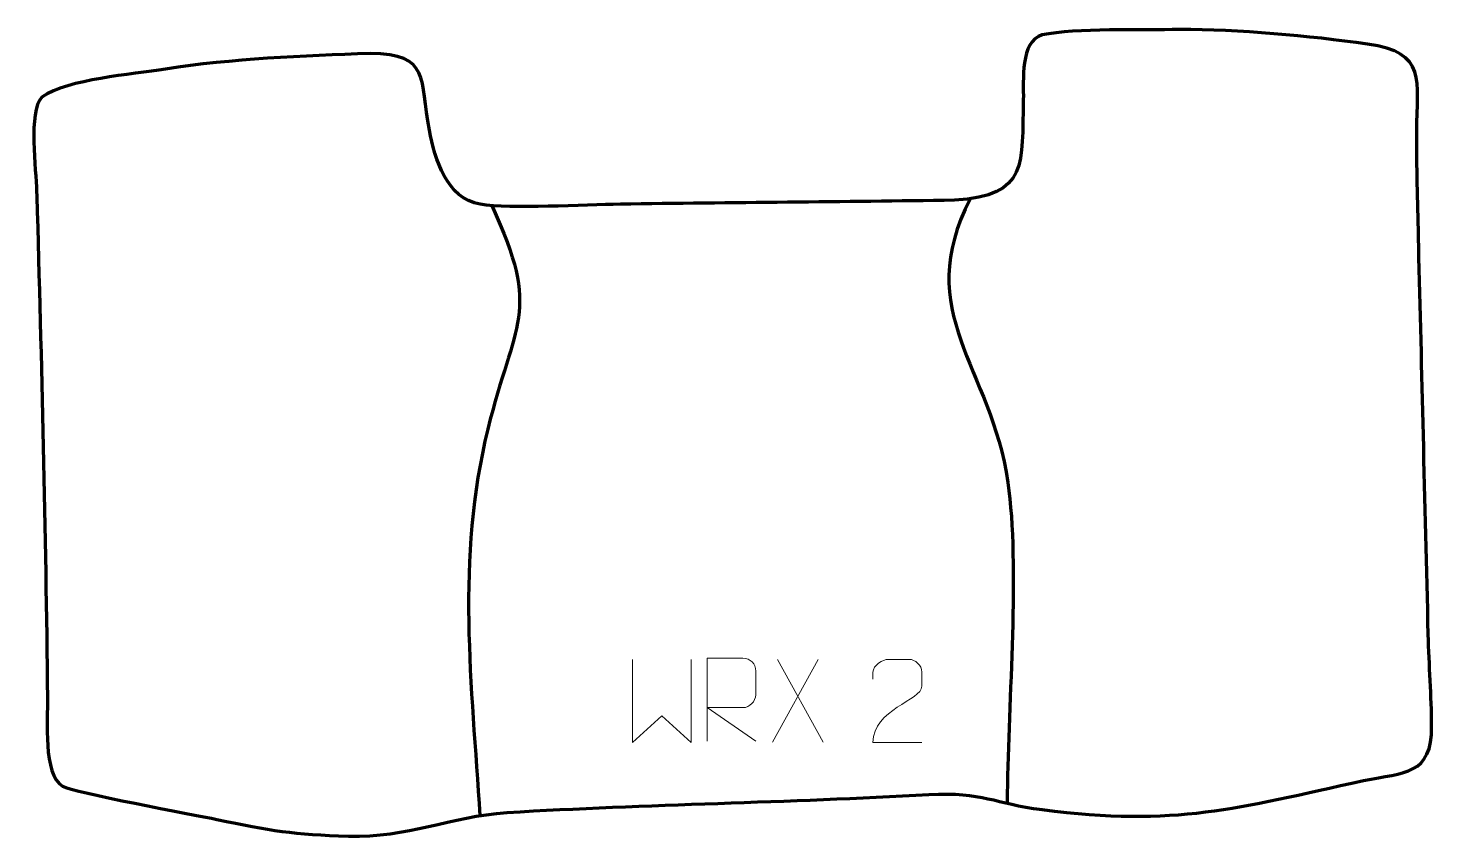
# Model space of a CAD drawing. Header units: millimetres. Extents: x -373 to 50, y 210 to 454.
import ezdxf

# ---------------------------------------------------------------- set-up
doc = ezdxf.new("R2010")
doc.units = ezdxf.units.MM
doc.header["$MEASUREMENT"] = 0
doc.layers.add('layer 2', color=7, linetype='Continuous')
doc.layers.add('layer 3', color=7, linetype='Continuous')

msp = doc.modelspace()

# ---------------------------------------------------------------- linework, layer by layer
at = {"layer": 'layer 2', "color": 142, "lineweight": 158}
for points, knots in [([(-89.1114, 402.7422), (-107.0016, 368.4811), (-82.7977, 351.9952), (-77.852, 317.3357), (-77.852, 317.3357), (-74.2299, 291.9508), (-77.7636, 251.4978), (-78.0321, 223.7829), (-78.0321, 223.7829), (-78.0321, 223.7829), (-78.0613, 220.7841), (-78.0613, 220.7841)], [0, 0, 0, 0, 0.25, 0.25, 0.25, 0.25, 0.5, 0.5, 0.5, 0.5, 1, 1, 1, 1]), ([(-233.2521, 400.6479), (-218.1158, 368.1467), (-226.5098, 365.7202), (-234.443, 333.3931), (-234.443, 333.3931), (-244.037, 294.2982), (-239.345, 256.5117), (-236.8082, 217.0202)], [0, 0, 0, 0, 0.33333333, 0.33333333, 0.33333333, 0.33333333, 1, 1, 1, 1])]:
    msp.add_open_spline(points, degree=3, knots=knots, dxfattribs=at)
at = {"layer": 'layer 2', "color": 250, "lineweight": 9}
for points, knots in [([(-190.8665, 264.0121), (-190.8665, 264.0121), (-190.8665, 239.0541), (-190.8665, 239.0541), (-190.8665, 239.0541), (-190.8665, 239.0541), (-182.0238, 247.1188), (-182.0238, 247.1188), (-182.0238, 247.1188), (-182.0238, 247.1188), (-173.1814, 239.0547), (-173.1814, 239.0547), (-173.1814, 239.0547), (-173.1814, 239.0547), (-173.1814, 264.0121), (-173.1814, 264.0121)], [0, 0, 0, 0, 0.2, 0.2, 0.2, 0.2, 0.4, 0.4, 0.4, 0.4, 0.6, 0.6, 0.6, 0.6, 1, 1, 1, 1]), ([(-168.4418, 239.441), (-168.4418, 239.441), (-168.4418, 264.3945), (-168.4418, 264.3945), (-168.4418, 264.3945), (-164.847, 264.3945), (-161.2515, 264.3945), (-157.6563, 264.3945), (-157.6563, 264.3945), (-155.331, 264.3568), (-153.7737, 262.8668), (-153.7778, 260.5004), (-153.7778, 260.5004), (-153.7782, 258.4649), (-153.7782, 255.4055), (-153.7778, 253.3695), (-153.7778, 253.3695), (-153.7843, 251.494), (-155.5966, 249.5522), (-157.6061, 249.5331), (-157.6061, 249.5331), (-157.6061, 249.5331), (-168.4418, 249.5331), (-168.4418, 249.5331), (-168.4418, 249.5331), (-168.4418, 249.5331), (-153.7871, 239.441), (-153.7871, 239.441)], [0, 0, 0, 0, 0.125, 0.125, 0.125, 0.125, 0.25, 0.25, 0.25, 0.25, 0.375, 0.375, 0.375, 0.375, 0.5, 0.5, 0.5, 0.5, 0.625, 0.625, 0.625, 0.625, 0.75, 0.75, 0.75, 0.75, 1, 1, 1, 1]), ([(-103.7312, 239.0969), (-108.6456, 239.0972), (-113.56, 239.0972), (-118.4741, 239.0969), (-118.4741, 239.0969), (-118.4741, 249.0292), (-103.8231, 251.6704), (-103.7312, 255.9807), (-103.7312, 255.9807), (-103.7315, 257.4048), (-103.7315, 258.8285), (-103.7312, 260.2518), (-103.7312, 260.2518), (-103.7481, 262.3289), (-105.8709, 264.0537), (-107.5419, 264.071), (-107.5419, 264.071), (-109.6151, 264.0706), (-111.688, 264.0706), (-113.7604, 264.071), (-113.7604, 264.071), (-115.5825, 264.0875), (-118.4072, 262.2954), (-118.4741, 260.2018), (-118.4741, 260.2018), (-118.4741, 260.2018), (-118.4741, 258.147), (-118.4741, 258.147)], [0, 0, 0, 0, 0.125, 0.125, 0.125, 0.125, 0.25, 0.25, 0.25, 0.25, 0.375, 0.375, 0.375, 0.375, 0.5, 0.5, 0.5, 0.5, 0.625, 0.625, 0.625, 0.625, 0.75, 0.75, 0.75, 0.75, 1, 1, 1, 1])]:
    msp.add_open_spline(points, degree=3, knots=knots, dxfattribs=at)
for points in [[(-134.9596, 264.0608), (-134.9596, 264.0608), (-148.7002, 239.165), (-148.7002, 239.165)], [(-147.2456, 264.0608), (-147.2456, 264.0608), (-133.505, 239.1073), (-133.505, 239.1073)]]:
    msp.add_open_spline(points, degree=3, dxfattribs=at)
at = {"layer": 'layer 3', "color": 242, "lineweight": 158}
msp.add_open_spline([(45.843, 388.6196), (46.3118, 369.601), (46.7806, 350.5824), (47.2494, 331.5638), (47.2494, 331.5638), (47.7429, 311.5443), (48.2364, 291.5247), (48.7298, 271.5051), (48.7298, 271.5051), (48.9639, 262.4904), (49.6935, 252.8276), (49.7414, 243.9798), (49.7414, 243.9798), (49.8219, 229.1392), (41.6929, 230.1341), (29.2295, 227.5862), (29.2295, 227.5862), (-9.1448, 219.2618), (-27.0041, 213.6408), (-67.5589, 218.8441), (-67.5589, 218.8441), (-81.8481, 220.6774), (-85.3681, 224.2882), (-101.6116, 223.376), (-101.6116, 223.376), (-143.9097, 221.0385), (-186.4663, 220.4514), (-228.6209, 217.9953), (-228.6209, 217.9953), (-245.8938, 216.763), (-258.5526, 210.3308), (-276.3936, 210.8671), (-276.3936, 210.8671), (-292.6912, 211.357), (-300.1228, 212.5127), (-316.0322, 215.908), (-316.0322, 215.908), (-323.0376, 217.3748), (-359.3353, 224.0331), (-362.4594, 225.9183), (-362.4594, 225.9183), (-368.4169, 229.5133), (-366.9385, 245.9087), (-367.0107, 252.494), (-367.0107, 252.494), (-367.5622, 302.7904), (-368.7815, 353.2083), (-370.2293, 403.4889), (-370.2293, 403.4889), (-370.2293, 403.4889), (-370.2722, 404.9804), (-370.2722, 404.9804), (-370.2722, 404.9804), (-370.4576, 411.3414), (-372.8556, 428.7664), (-368.7332, 433.2762), (-368.7332, 433.2762), (-360.574, 438.857), (-341.8867, 439.9933), (-331.4663, 441.7575), (-331.4663, 441.7575), (-311.5363, 444.8123), (-290.0331, 445.7608), (-269.8451, 446.4306), (-269.8451, 446.4306), (-251.5544, 446.255), (-254.9867, 438.7927), (-252.026, 423.3555), (-252.026, 423.3555), (-250.3494, 414.6134), (-246.8617, 402.7423), (-236.7224, 401.049), (-236.7224, 401.049), (-227.7233, 399.5461), (-205.2631, 400.905), (-194.5007, 401.0683), (-194.5007, 401.0683), (-161.0038, 401.5739), (-127.4118, 401.6825), (-93.9438, 402.2808), (-93.9438, 402.2808), (-71.3968, 403.5961), (-73.7604, 413.3168), (-73.2105, 432.5993), (-73.2105, 432.5993), (-73.0518, 438.1667), (-74.3024, 450.0449), (-67.4938, 452.0306), (-67.4938, 452.0306), (-57.4898, 454.0748), (-37.364, 453.4096), (-26.1501, 453.6394), (-26.1501, 453.6394), (-8.3335, 453.6307), (12.7338, 451.7609), (30.4042, 449.2432), (30.4042, 449.2432), (48.5631, 446.6558), (45.2736, 438.4923), (45.2368, 422.8072), (45.2368, 422.8072), (45.2125, 412.4496), (45.5703, 401.9612), (45.7767, 391.5945), (45.7767, 391.5945), (45.7767, 391.5945), (45.806, 390.1211), (45.806, 390.1211), (45.806, 390.1211), (45.806, 390.1211), (45.843, 388.6196), (45.843, 388.6196)], degree=3, knots=[0, 0, 0, 0, 0.03448276, 0.03448276, 0.03448276, 0.03448276, 0.06896552, 0.06896552, 0.06896552, 0.06896552, 0.10344828, 0.10344828, 0.10344828, 0.10344828, 0.13793103, 0.13793103, 0.13793103, 0.13793103, 0.17241379, 0.17241379, 0.17241379, 0.17241379, 0.20689655, 0.20689655, 0.20689655, 0.20689655, 0.24137931, 0.24137931, 0.24137931, 0.24137931, 0.27586207, 0.27586207, 0.27586207, 0.27586207, 0.31034483, 0.31034483, 0.31034483, 0.31034483, 0.34482759, 0.34482759, 0.34482759, 0.34482759, 0.37931034, 0.37931034, 0.37931034, 0.37931034, 0.4137931, 0.4137931, 0.4137931, 0.4137931, 0.44827586, 0.44827586, 0.44827586, 0.44827586, 0.48275862, 0.48275862, 0.48275862, 0.48275862, 0.51724138, 0.51724138, 0.51724138, 0.51724138, 0.55172414, 0.55172414, 0.55172414, 0.55172414, 0.5862069, 0.5862069, 0.5862069, 0.5862069, 0.62068966, 0.62068966, 0.62068966, 0.62068966, 0.65517241, 0.65517241, 0.65517241, 0.65517241, 0.68965517, 0.68965517, 0.68965517, 0.68965517, 0.72413793, 0.72413793, 0.72413793, 0.72413793, 0.75862069, 0.75862069, 0.75862069, 0.75862069, 0.79310345, 0.79310345, 0.79310345, 0.79310345, 0.82758621, 0.82758621, 0.82758621, 0.82758621, 0.86206897, 0.86206897, 0.86206897, 0.86206897, 0.89655172, 0.89655172, 0.89655172, 0.89655172, 0.93103448, 0.93103448, 0.93103448, 0.93103448, 1, 1, 1, 1], dxfattribs=at)

doc.saveas('drawing.dxf')
